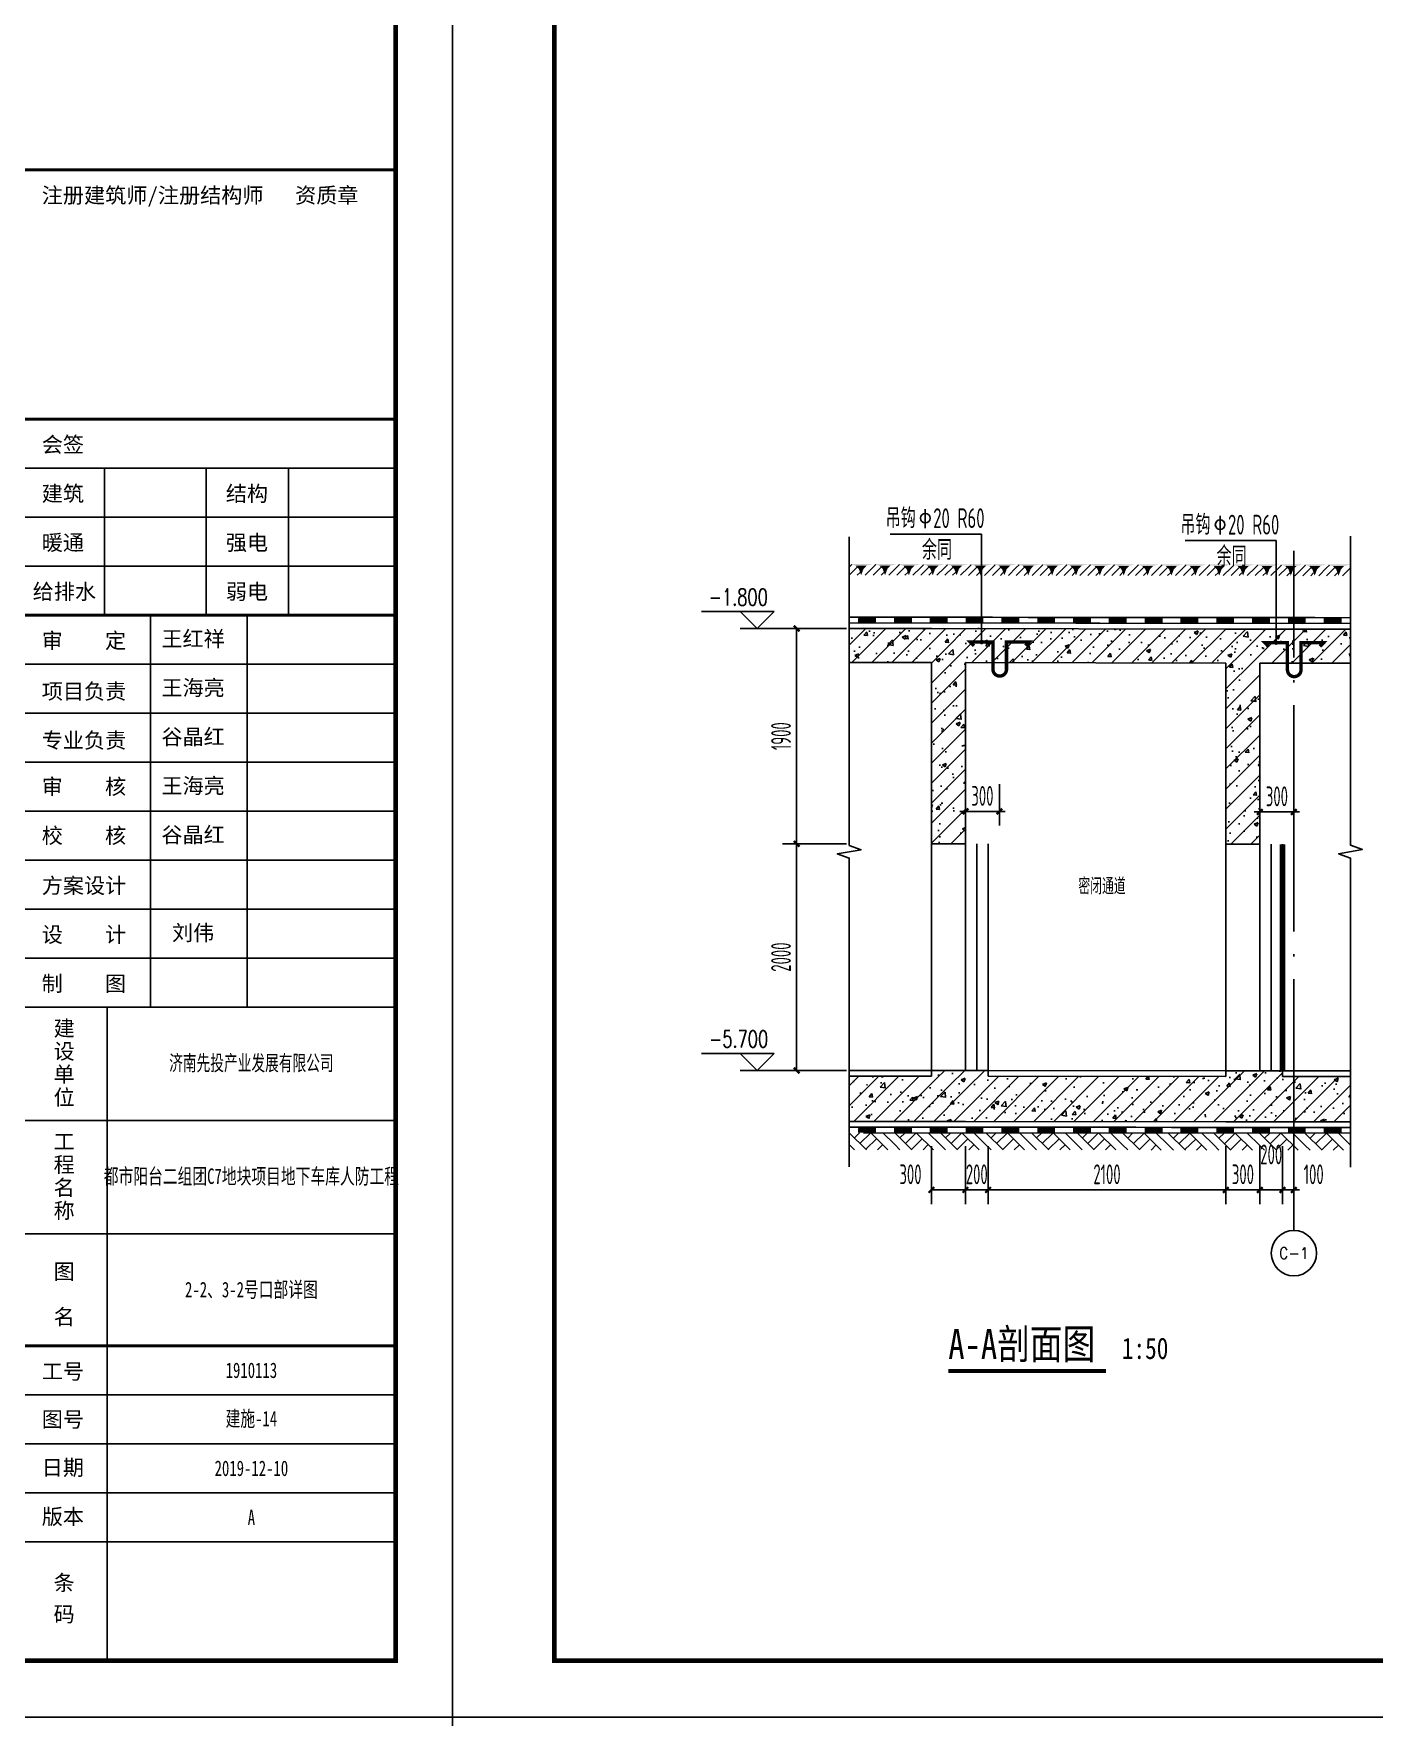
# Model space of a CAD drawing. Extents: x -473190 to 2138458, y -81875 to 2633646.
# Drawn here: x 1302566 to 1314403, y -52175 to -37315 of the extents above; entities that cross this region are included whole.
import ezdxf
from ezdxf.enums import TextEntityAlignment as Align

# ---------------------------------------------------------------- set-up
doc = ezdxf.new("R2010")
doc.units = 0
doc.header["$LTSCALE"] = 1000
doc.linetypes.add('DOTE', pattern=[2.42, 2, -0.2, 0.02, -0.2])
for name, color, linetype in [('$0$填充', 8, 'Continuous'), ('A_PLAN_DETAIL_zx', 41, 'Continuous'), ('AXIS', 3, 'Continuous'), ('AXIS_TEXT', 7, 'Continuous'), ('DIM_ELEV', 3, 'Continuous'), ('DIM_LEAD', 3, 'Continuous'), ('DIM_SYMB', 3, 'Continuous'), ('DOTE', 1, 'DOTE'), ('ECA_TK', 7, 'Continuous'), ('PUB_DIM', 3, 'Continuous'), ('PUB_HATCH', 8, 'Continuous'), ('PUB_TEXT', 7, 'Continuous'), ('RF-M', 4, 'Continuous'), ('RF-QT', 30, 'Continuous'), ('SURFACE', 6, 'Continuous'), ('tk', 7, 'Continuous'), ('可见线', 7, 'Continuous')]:
    doc.layers.add(name, color=color, linetype=linetype)
doc.layers.add('RF-WZ', color=110, linetype='Continuous', lineweight=0)
doc.styles.add('_TCH_AXIS', font='COMPLEX', dxfattribs={"bigfont": 'GBCBIG'})
doc.styles.add('_TCH_DIM', font='SIMPLEX', dxfattribs={"bigfont": 'GBCBIG'})
doc.styles.add('_TCH_DIM_T3', font='tssdeng.shx', dxfattribs={"width": 0.564706, "bigfont": '@@@tssdchn.shx'})
doc.styles.add('COMPLEX', font='COMPLEX.shx', dxfattribs={"width": 0.65})
doc.styles.add('KING-1', font='GBENOR', dxfattribs={"bigfont": 'GBCBIG'})
doc.styles.add('SUNTXT', font='', dxfattribs={"height": 2.5})
doc.styles.add('TYDG_01', font='', dxfattribs={"width": 0.8})
doc.styles.add('TYDG_02', font='TSSDENG', dxfattribs={"width": 0.8, "bigfont": 'TSSDCHN'})
doc.styles.add('黑体', font='simhei.ttf', dxfattribs={"width": 0.65})
doc.styles.get('SUNTXT').set_extended_font_data('SimSun')
doc.styles.get('TYDG_01').set_extended_font_data('SimSun')
doc.dimstyles.new('_TCH_ARCH&&50', dxfattribs={"dimtxt": 175, "dimasz": 50, "dimexe": 125, "dimexo": 150, "dimgap": 50, "dimtad": 1, "dimdec": 0, "dimzin": 0, "dimdsep": 46, "dimtxsty": '_TCH_DIM_T3', "dimblk": 'ARCHTICK', "dimcen": 0.09, "dimclrt": 7, "dimazin": 2, "dimtfac": 1, "dimtdec": 0, "dimtix": 1, "dimtmove": 2, "dimatfit": 3, "dimfxl": 0, "dimtolj": 1, "dimtzin": 0, "dimarcsym": 0})
pattern_1 = [(45, (-477544.96, -71625.69), (-88.388348, 88.388348), []), (50, (-477544.96, -71625.7), (358.63009, -31.376067), [37.5, -412.5]), (355, (-477544.96, -71625.7), (-69.37567, 376.09607), [30, -330]), (100.4514, (-477515.08, -71628.3), (289.25469, 344.71977), [31.870095, -350.571056]), (46.1842, (-477544.96, -71525.7), (533.62052, -82.75951), [56.25, -618.75]), (96.6356, (-477500.5, -71532.6), (467.33135, 487.05894), [47.80514, -525.8565]), (351.1842, (-477544.96, -71525.7), (467.33097, 487.0593), [45, -495]), (21, (-477494.96, -71550.7), (298.453526, -201.309445), [37.5, -412.5]), (326, (-477494.96, -71550.7), (121.657666, 362.57502), [30, -330]), (71.4514, (-477470.1, -71567.47), (420.111314, 161.26525), [31.870095, -350.571056]), (37.5, (-477544.96, -71625.69), (6.079928, 166.446927), [0, -326, 0, -335, 0, -331.25]), (7.5, (-477544.96, -71625.69), (131.534769, 197.205856), [0, -191, 0, -318.5, 0, -126.25]), (327.5, (-477656.46, -71625.69), (266.911218, -11.277436), [0, -125, 0, -390, 0, -517.5]), (317.5, (-477706.46, -71625.7), (291.593085, 50.05249), [0, -162.5, 0, -259, 0, -367.5])]

# ---------------------------------------------------------------- blocks, each defined once
blk = doc.blocks.new('10B_A1E图框')
at = {"layer": 'ECA_TK'}
for p, q in [((765, 220.51), (831, 220.51)), ((779.58, 194.56), (779.58, 220.51)), ((797.5, 220.51), (797.5, 194.56)), ((812.08, 194.56), (812.08, 220.51)), ((765, 211.86), (831, 211.86)), ((765, 203.21), (831, 203.21)), ((787.68, 125.36), (787.68, 194.56)), ((804.77, 194.56), (804.77, 125.36)), ((765, 185.91), (831, 185.91)), ((765, 177.26), (831, 177.26)), ((765, 168.61), (831, 168.61)), ((765, 159.96), (831, 159.96)), ((765, 151.31), (831, 151.31)), ((765, 142.66), (831, 142.66)), ((765, 134.01), (831, 134.01)), ((765, 125.36), (831, 125.36)), ((780.03, 10), (780.03, 125.36)), ((765, 105.36), (831, 105.36)), ((765, 85.36), (831, 85.36)), ((831, 56.92), (765, 56.92)), ((831, 48.27), (765, 48.27)), ((831, 39.62), (765, 39.62)), ((831, 30.97), (765, 30.97))]:
    blk.add_line(p, q, dxfattribs=at)
blk.add_lwpolyline([(0, 0), (841, 0), (841, 594), (0, 594)], close=True, dxfattribs=at)
at = {"layer": 'ECA_TK', "const_width": 0.8}
blk.add_lwpolyline([(831, 10), (831, 584), (18, 584), (18, 10)], close=True, dxfattribs=at)
at = {"layer": 'ECA_TK', "const_width": 0.5}
for points in [[(765, 273.16), (831, 273.16)], [(765, 229.16), (831, 229.16)], [(765, 194.56), (831, 194.56)], [(831, 65.57), (765, 65.57)]]:
    blk.add_lwpolyline(points, dxfattribs=at)
at = {"layer": 'ECA_TK', "linetype": 'Continuous', "style": 'SUNTXT'}
for s, height, p in [('注册建筑师/注册结构师   资质章', 2.7342, (768.5, 267.3)), ('会签', 2.734, (768.5, 223.3)), ('建筑', 2.734, (768.5, 214.65)), ('结构', 2.734, (801, 214.65)), ('暖通', 2.734, (768.5, 206)), ('强电', 2.734, (801, 206)), ('给排水', 2.734, (766.9, 197.35)), ('弱电', 2.734, (801, 197.35)), ('审    定', 2.734, (768.5, 188.7)), ('项目负责', 2.734, (768.5, 179.74)), ('专业负责', 2.734, (768.5, 171.09)), ('审    核', 2.734, (768.5, 162.93)), ('校    核', 2.734, (768.5, 154.28)), ('方案设计', 2.734, (768.5, 145.45)), ('设    计', 2.734, (768.5, 136.8)), ('制    图', 2.734, (768.5, 128.15)), ('建', 2.73, (770.59, 120.26)), ('设', 2.73, (770.59, 116.2)), ('单', 2.73, (770.59, 112.14)), ('位', 2.73, (770.59, 108.08)), ('工', 2.73, (770.59, 100.26)), ('程', 2.73, (770.59, 96.2)), ('名', 2.73, (770.59, 92.14)), ('称', 2.73, (770.59, 88.08)), ('图', 2.73, (770.59, 77.33)), ('名', 2.73, (770.59, 69.33)), ('工号', 2.734, (768.5, 59.71)), ('图号', 2.734, (768.5, 51.23)), ('日期', 2.734, (768.5, 42.72)), ('版本', 2.734, (768.5, 34.07)), ('条', 2.73, (770.59, 22.4)), ('码', 2.73, (770.59, 16.85))]:
    blk.add_text(s, height=height, dxfattribs=at).set_placement(p)
blk = doc.blocks.new('_ArchTick')
at = {"color": 0, "linetype": 'ByBlock', "const_width": 0.4}
blk.add_lwpolyline([(-0.5, -0.5), (0.5, 0.5)], dxfattribs=at)
blk = doc.blocks.new('*D2831')
at = {"layer": 'Defpoints', "color": 0, "transparency": 16777216}
for p in [(1310493, -46985), (1310793, -46985), (1310793, -47520)]:
    blk.add_point(p, dxfattribs=at)
at = {"layer": 'PUB_DIM', "color": 0, "lineweight": -2, "transparency": 16777216}
for p, q in [((1310493, -47135), (1310493, -47645)), ((1310793, -47135), (1310793, -47645)), ((1310493, -47520), (1310793, -47520))]:
    blk.add_line(p, q, dxfattribs=at)
at = {"layer": 'PUB_DIM', "color": 0, "lineweight": -2, "transparency": 16777216, "xscale": 50, "yscale": 50, "zscale": 50, "rotation": 180}
blk.add_blockref('_ArchTick', (1310493, -47520), dxfattribs=at)
at = {"layer": 'PUB_DIM', "color": 0, "lineweight": -2, "transparency": 16777216, "xscale": 50, "yscale": 50, "zscale": 50}
blk.add_blockref('_ArchTick', (1310793, -47520), dxfattribs=at)
at = {"layer": 'PUB_DIM', "color": 7, "transparency": 16777216, "insert": (1310308, -47382), "char_height": 175, "attachment_point": 5, "style": '_TCH_DIM_T3'}
blk.add_mtext('\\A1;300', dxfattribs=at)
blk = doc.blocks.new('*D2832')
at = {"layer": 'Defpoints', "color": 0, "transparency": 16777216}
for p in [(1310793, -46985), (1310993, -46985), (1310993, -47520)]:
    blk.add_point(p, dxfattribs=at)
at = {"layer": 'PUB_DIM', "color": 0, "lineweight": -2, "transparency": 16777216}
for p, q in [((1310793, -47135), (1310793, -47645)), ((1310993, -47135), (1310993, -47645)), ((1310793, -47520), (1310743, -47520)), ((1310793, -47520), (1310993, -47520)), ((1310993, -47520), (1311043, -47520))]:
    blk.add_line(p, q, dxfattribs=at)
at = {"layer": 'PUB_DIM', "color": 0, "lineweight": -2, "transparency": 16777216, "xscale": 50, "yscale": 50, "zscale": 50}
blk.add_blockref('_ArchTick', (1310793, -47520), dxfattribs=at)
at = {"layer": 'PUB_DIM', "color": 0, "lineweight": -2, "transparency": 16777216, "xscale": 50, "yscale": 50, "zscale": 50, "rotation": 180}
blk.add_blockref('_ArchTick', (1310993, -47520), dxfattribs=at)
at = {"layer": 'PUB_DIM', "color": 7, "transparency": 16777216, "insert": (1310893, -47382), "char_height": 175, "attachment_point": 5, "style": '_TCH_DIM_T3'}
blk.add_mtext('\\A1;200', dxfattribs=at)
blk = doc.blocks.new('*D2833')
at = {"layer": 'Defpoints', "color": 0, "transparency": 16777216}
for p in [(1310993, -46985), (1313093, -46985), (1313093, -47520)]:
    blk.add_point(p, dxfattribs=at)
at = {"layer": 'PUB_DIM', "color": 0, "lineweight": -2, "transparency": 16777216}
for p, q in [((1310993, -47135), (1310993, -47645)), ((1313093, -47135), (1313093, -47645)), ((1310993, -47520), (1313093, -47520))]:
    blk.add_line(p, q, dxfattribs=at)
at = {"layer": 'PUB_DIM', "color": 0, "lineweight": -2, "transparency": 16777216, "xscale": 50, "yscale": 50, "zscale": 50, "rotation": 180}
blk.add_blockref('_ArchTick', (1310993, -47520), dxfattribs=at)
at = {"layer": 'PUB_DIM', "color": 0, "lineweight": -2, "transparency": 16777216, "xscale": 50, "yscale": 50, "zscale": 50}
blk.add_blockref('_ArchTick', (1313093, -47520), dxfattribs=at)
at = {"layer": 'PUB_DIM', "color": 7, "transparency": 16777216, "insert": (1312043, -47382), "char_height": 175, "attachment_point": 5, "style": '_TCH_DIM_T3'}
blk.add_mtext('\\A1;2100', dxfattribs=at)
blk = doc.blocks.new('*D2834')
at = {"layer": 'Defpoints', "color": 0, "transparency": 16777216}
for p in [(1313093, -46985), (1313393, -46985), (1313393, -47520)]:
    blk.add_point(p, dxfattribs=at)
at = {"layer": 'PUB_DIM', "color": 0, "lineweight": -2, "transparency": 16777216}
for p, q in [((1313093, -47135), (1313093, -47645)), ((1313393, -47135), (1313393, -47645)), ((1313093, -47520), (1313043, -47520)), ((1313093, -47520), (1313393, -47520)), ((1313393, -47520), (1313443, -47520))]:
    blk.add_line(p, q, dxfattribs=at)
at = {"layer": 'PUB_DIM', "color": 0, "lineweight": -2, "transparency": 16777216, "xscale": 50, "yscale": 50, "zscale": 50}
blk.add_blockref('_ArchTick', (1313093, -47520), dxfattribs=at)
at = {"layer": 'PUB_DIM', "color": 0, "lineweight": -2, "transparency": 16777216, "xscale": 50, "yscale": 50, "zscale": 50, "rotation": 180}
blk.add_blockref('_ArchTick', (1313393, -47520), dxfattribs=at)
at = {"layer": 'PUB_DIM', "color": 7, "transparency": 16777216, "insert": (1313243, -47382), "char_height": 175, "attachment_point": 5, "style": '_TCH_DIM_T3'}
blk.add_mtext('\\A1;300', dxfattribs=at)
blk = doc.blocks.new('*D2835')
at = {"layer": 'Defpoints', "color": 0, "transparency": 16777216}
for p in [(1313393, -46985), (1313593, -46985), (1313593, -47520)]:
    blk.add_point(p, dxfattribs=at)
at = {"layer": 'PUB_DIM', "color": 0, "lineweight": -2, "transparency": 16777216}
for p, q in [((1313393, -47135), (1313393, -47645)), ((1313593, -47135), (1313593, -47645)), ((1313393, -47520), (1313593, -47520))]:
    blk.add_line(p, q, dxfattribs=at)
at = {"layer": 'PUB_DIM', "color": 0, "lineweight": -2, "transparency": 16777216, "xscale": 50, "yscale": 50, "zscale": 50, "rotation": 180}
blk.add_blockref('_ArchTick', (1313393, -47520), dxfattribs=at)
at = {"layer": 'PUB_DIM', "color": 0, "lineweight": -2, "transparency": 16777216, "xscale": 50, "yscale": 50, "zscale": 50}
blk.add_blockref('_ArchTick', (1313593, -47520), dxfattribs=at)
at = {"layer": 'PUB_DIM', "color": 7, "transparency": 16777216, "insert": (1313493, -47207), "char_height": 175, "attachment_point": 5, "style": '_TCH_DIM_T3'}
blk.add_mtext('\\A1;200', dxfattribs=at)
blk = doc.blocks.new('*D2836')
at = {"layer": 'Defpoints', "color": 0, "transparency": 16777216}
for p in [(1313593, -46985), (1313693, -46985), (1313693, -47520)]:
    blk.add_point(p, dxfattribs=at)
at = {"layer": 'PUB_DIM', "color": 0, "lineweight": -2, "transparency": 16777216}
for p, q in [((1313593, -47135), (1313593, -47645)), ((1313693, -47135), (1313693, -47645)), ((1313593, -47520), (1313543, -47520)), ((1313593, -47520), (1313693, -47520)), ((1313693, -47520), (1313743, -47520))]:
    blk.add_line(p, q, dxfattribs=at)
at = {"layer": 'PUB_DIM', "color": 0, "lineweight": -2, "transparency": 16777216, "xscale": 50, "yscale": 50, "zscale": 50}
blk.add_blockref('_ArchTick', (1313593, -47520), dxfattribs=at)
at = {"layer": 'PUB_DIM', "color": 0, "lineweight": -2, "transparency": 16777216, "xscale": 50, "yscale": 50, "zscale": 50, "rotation": 180}
blk.add_blockref('_ArchTick', (1313693, -47520), dxfattribs=at)
at = {"layer": 'PUB_DIM', "color": 7, "transparency": 16777216, "insert": (1313868, -47382), "char_height": 175, "attachment_point": 5, "style": '_TCH_DIM_T3'}
blk.add_mtext('\\A1;100', dxfattribs=at)
blk = doc.blocks.new('*D2837')
at = {"layer": 'Defpoints', "color": 0, "transparency": 16777216}
for p in [(1313393, -43794), (1313693, -43794), (1313693, -44184)]:
    blk.add_point(p, dxfattribs=at)
at = {"layer": 'PUB_DIM', "color": 0, "lineweight": -2, "transparency": 16777216}
for p, q in [((1313393, -43944), (1313393, -44309)), ((1313693, -43944), (1313693, -44309)), ((1313393, -44184), (1313343, -44184)), ((1313393, -44184), (1313693, -44184)), ((1313693, -44184), (1313743, -44184))]:
    blk.add_line(p, q, dxfattribs=at)
at = {"layer": 'PUB_DIM', "color": 0, "lineweight": -2, "transparency": 16777216, "xscale": 50, "yscale": 50, "zscale": 50}
blk.add_blockref('_ArchTick', (1313393, -44184), dxfattribs=at)
at = {"layer": 'PUB_DIM', "color": 0, "lineweight": -2, "transparency": 16777216, "xscale": 50, "yscale": 50, "zscale": 50, "rotation": 180}
blk.add_blockref('_ArchTick', (1313693, -44184), dxfattribs=at)
at = {"layer": 'PUB_DIM', "color": 7, "transparency": 16777216, "insert": (1313543, -44046), "char_height": 175, "attachment_point": 5, "style": '_TCH_DIM_T3'}
blk.add_mtext('\\A1;300', dxfattribs=at)
blk = doc.blocks.new('*D2838')
at = {"layer": 'Defpoints', "color": 0, "transparency": 16777216}
for p in [(1310793, -43789), (1311093, -43789), (1311093, -44179)]:
    blk.add_point(p, dxfattribs=at)
at = {"layer": 'PUB_DIM', "color": 0, "lineweight": -2, "transparency": 16777216}
for p, q in [((1310793, -43939), (1310793, -44304)), ((1311093, -43939), (1311093, -44304)), ((1310793, -44179), (1310743, -44179)), ((1310793, -44179), (1311093, -44179)), ((1311093, -44179), (1311143, -44179))]:
    blk.add_line(p, q, dxfattribs=at)
at = {"layer": 'PUB_DIM', "color": 0, "lineweight": -2, "transparency": 16777216, "xscale": 50, "yscale": 50, "zscale": 50}
blk.add_blockref('_ArchTick', (1310793, -44179), dxfattribs=at)
at = {"layer": 'PUB_DIM', "color": 0, "lineweight": -2, "transparency": 16777216, "xscale": 50, "yscale": 50, "zscale": 50, "rotation": 180}
blk.add_blockref('_ArchTick', (1311093, -44179), dxfattribs=at)
at = {"layer": 'PUB_DIM', "color": 7, "transparency": 16777216, "insert": (1310943, -44042), "char_height": 175, "attachment_point": 5, "style": '_TCH_DIM_T3'}
blk.add_mtext('\\A1;300', dxfattribs=at)
blk = doc.blocks.new('*D2839')
at = {"layer": 'Defpoints', "color": 0, "transparency": 16777216}
for p in [(1309303, -42565), (1309893, -42565), (1309893, -44465)]:
    blk.add_point(p, dxfattribs=at)
at = {"layer": 'PUB_DIM', "color": 0, "lineweight": -2, "transparency": 16777216}
for p, q in [((1309743, -42565), (1309178, -42565)), ((1309303, -44465), (1309303, -42565)), ((1309743, -44465), (1309178, -44465))]:
    blk.add_line(p, q, dxfattribs=at)
at = {"layer": 'PUB_DIM', "color": 0, "lineweight": -2, "transparency": 16777216, "xscale": 50, "yscale": 50, "zscale": 50}
for p, rotation in [((1309303, -42565), 90), ((1309303, -44465), 270)]:
    blk.add_blockref('_ArchTick', p, dxfattribs=dict(at, rotation=rotation))
at = {"layer": 'PUB_DIM', "color": 7, "transparency": 16777216, "insert": (1309165, -43515), "char_height": 175, "attachment_point": 5, "rotation": 90, "style": '_TCH_DIM_T3'}
blk.add_mtext('\\A1;1900', dxfattribs=at)
blk = doc.blocks.new('*D2840')
at = {"layer": 'Defpoints', "color": 0, "transparency": 16777216}
for p in [(1309303, -44465), (1309893, -44465), (1309893, -46465)]:
    blk.add_point(p, dxfattribs=at)
at = {"layer": 'PUB_DIM', "color": 0, "lineweight": -2, "transparency": 16777216}
for p, q in [((1309743, -44465), (1309178, -44465)), ((1309303, -46465), (1309303, -44465)), ((1309743, -46465), (1309178, -46465))]:
    blk.add_line(p, q, dxfattribs=at)
at = {"layer": 'PUB_DIM', "color": 0, "lineweight": -2, "transparency": 16777216, "xscale": 50, "yscale": 50, "zscale": 50}
for p, rotation in [((1309303, -44465), 90), ((1309303, -46465), 270)]:
    blk.add_blockref('_ArchTick', p, dxfattribs=dict(at, rotation=rotation))
at = {"layer": 'PUB_DIM', "color": 7, "transparency": 16777216, "insert": (1309165, -45465), "char_height": 175, "attachment_point": 5, "rotation": 90, "style": '_TCH_DIM_T3'}
blk.add_mtext('\\A1;2000', dxfattribs=at)
blk = doc.blocks.new('$LinePat$防水层2')
at = {"color": 0}
blk.add_line((0, 0), (600, 0), dxfattribs=at)
blk.add_solid([(150, 0), (450, 0), (150, -100), (450, -100)], dxfattribs=at)
blk = doc.blocks.new('$LinePat$素土夯实')
at = {"color": 0}
for p, q in [((0, -210), (210, 0)), ((120, -300), (420, 0)), ((420, 0), (608, -188)), ((495, -300), (795, 0)), ((615, 0), (705, -90)), ((210, -210), (300, -300)), ((315, -105), (502, -293)), ((705, -300), (795, -210))]:
    blk.add_line(p, q, dxfattribs=at)
blk = doc.blocks.new('$LinePat$自然土壤')
at = {"color": 0}
for p, q in [((0, -90), (71, -19)), ((0, -300), (211, -89)), ((210, -300), (286, -224)), ((420, -300), (630, -90))]:
    blk.add_line(p, q, dxfattribs=at)
for points in [[(0, 0), (630, 0), (168, -45), (462, -45)], [(168, -45), (462, -45), (252, -132), (378, -132)], [(252, -132), (378, -132), (315, -300)]]:
    blk.add_solid(points, dxfattribs=at)
blk = doc.blocks.new('_AXISO')
blk.add_circle((0, 0), 0.5)
at = {"layer": 'AXIS_TEXT', "style": 'COMPLEX', "width": 1.041667}
blk.add_attdef('A', text='', height=0.56, dxfattribs=at).set_placement((-0.25, -0.28), (0.25, -0.28), align=Align.FIT)

msp = doc.modelspace()

# ---------------------------------------------------------------- hatches: boundary and pattern name
at = {"layer": 'PUB_HATCH'}
h = msp.add_hatch(dxfattribs=at)
h.set_pattern_fill('钢筋混凝土', color=256, scale=50, style=0)
h.set_pattern_definition(pattern_1)
h.paths.add_polyline_path([(1310568.2, -42714.8), (1310493, -42564.6), (1309767, -42564.6), (1309767, -42864.6), (1310493, -42864.6)])
h = msp.add_hatch(dxfattribs=at)
h.set_pattern_fill('钢筋混凝土', color=256, scale=50, style=0)
h.set_pattern_definition(pattern_1)
h.paths.add_polyline_path([(1313168.2, -42719.4), (1313093.6, -42569.4), (1310493.6, -42564.6), (1310568.2, -42714.8), (1310793, -42865.2), (1313093, -42869.4)])
h = msp.add_hatch(dxfattribs=at)
h.set_pattern_fill('钢筋混凝土', color=256, scale=50, style=0)
h.set_pattern_definition(pattern_1)
h.paths.add_polyline_path([(1314193, -42569.4), (1313093, -42569.4), (1313168.2, -42719.4), (1313393, -42869.4), (1314193, -42869.4)])
h = msp.add_hatch(dxfattribs=at)
h.set_pattern_fill('钢筋混凝土', color=256, scale=50, style=0)
h.set_pattern_definition(pattern_1)
h.paths.add_polyline_path([(1310793, -44464.6), (1310793, -42865.2), (1310568.2, -42714.8), (1310493, -42864.6), (1310493, -44464.6)])
h = msp.add_hatch(dxfattribs=at)
h.set_pattern_fill('钢筋混凝土', color=256, scale=50, style=0)
h.set_pattern_definition(pattern_1)
h.paths.add_polyline_path([(1313393.2, -44469.4), (1313393, -42869.4), (1313168.2, -42719.4), (1313093, -42869.4), (1313093.2, -44469.4)])
h = msp.add_hatch(dxfattribs=at)
h.set_pattern_fill('钢筋混凝土', color=256, scale=50, style=0)
h.set_pattern_definition(pattern_1)
h.paths.add_polyline_path([(1310759.7, -46648.5), (1310993, -46515.5), (1310993, -46464.6), (1310493, -46464.6), (1310493, -46514.6)])
h = msp.add_hatch(dxfattribs=at)
h.set_pattern_fill('钢筋混凝土', color=256, scale=50, style=0)
h.set_pattern_definition(pattern_1)
h.paths.add_polyline_path([(1313359.8, -46652.7), (1313593.1, -46519.4), (1313593, -46468.9), (1313093, -46469.4), (1313093.1, -46519.4)])
h = msp.add_hatch(dxfattribs=at)
h.set_pattern_fill('钢筋混凝土', color=256, scale=50, style=0)
h.set_pattern_definition(pattern_1)
h.paths.add_polyline_path([(1310493.2, -46648), (1310493, -46514.6), (1309767, -46514.6), (1309767, -46914.6), (1310493, -46914.6)])
h = msp.add_hatch(dxfattribs=at)
h.set_pattern_fill('钢筋混凝土', color=256, scale=50, style=0)
h.set_pattern_definition(pattern_1)
h.paths.add_polyline_path([(1310759.7, -46648.5), (1310493, -46514.6), (1310493.6, -46514.6), (1310493.2, -46648), (1310492.9, -46914.6), (1310792.9, -46915.2)])
h = msp.add_hatch(dxfattribs=at)
h.set_pattern_fill('钢筋混凝土', color=256, scale=50, style=0)
h.set_pattern_definition(pattern_1)
h.paths.add_polyline_path([(1313093.2, -46652.7), (1313093.6, -46519.4), (1310993, -46515.5), (1310759.7, -46648.5), (1310792.9, -46915.2), (1313092.8, -46919.4)])
h = msp.add_hatch(dxfattribs=at)
h.set_pattern_fill('钢筋混凝土', color=256, scale=50, style=0)
h.set_pattern_definition(pattern_1)
h.paths.add_polyline_path([(1313359.8, -46652.7), (1313093.1, -46519.4), (1313093, -46519.4), (1313093.1, -46652.7), (1313093, -46919.4), (1313393.3, -46919.4)])
h = msp.add_hatch(dxfattribs=at)
h.set_pattern_fill('钢筋混凝土', color=256, scale=50, style=0)
h.set_pattern_definition(pattern_1)
h.paths.add_polyline_path([(1314193, -46519.4), (1313593.1, -46519.4), (1313359.8, -46652.7), (1313393.3, -46919.4), (1314193, -46919.4)])

# ---------------------------------------------------------------- linework, layer by layer
msp.add_line((1314193, -42519.4), (1309767, -42514.6))
at = {"layer": 'A_PLAN_DETAIL_zx', "const_width": 30}
for points in [[(1311323.8, -42717.9), (1311356, -42684.6), (1311156, -42684.6), (1311156, -42924.6, -1), (1311036, -42924.6), (1311036, -42684.6), (1310836, -42684.6), (1310868.2, -42717.9)], [(1313923.8, -42722.6), (1313956, -42689.4), (1313756, -42689.4), (1313756, -42929.4, -1), (1313636, -42929.4), (1313636, -42689.4), (1313436, -42689.4), (1313468.1, -42722.6)]]:
    msp.add_lwpolyline(points, format="xyb", dxfattribs=at)
at = {"layer": 'AXIS'}
msp.add_line((1313693, -46984.6), (1313693, -47877.9), dxfattribs=at)
at = {"layer": 'DIM_ELEV'}
for p, q in [((1309103, -42414.6), (1308462, -42414.6)), ((1308953, -42564.6), (1308803, -42414.6)), ((1308953, -42564.6), (1309103, -42414.6)), ((1309303, -42564.6), (1308803, -42564.6)), ((1309103, -46314.6), (1308462, -46314.6)), ((1308953, -46464.6), (1308803, -46314.6)), ((1308953, -46464.6), (1309103, -46314.6)), ((1309303, -46464.6), (1308803, -46464.6))]:
    msp.add_line(p, q, dxfattribs=at)
at = {"layer": 'DIM_LEAD'}
for p, q in [((1310933.6, -41731.1), (1310129.9, -41731.1)), ((1310936, -42684.6), (1310933.6, -41731.1)), ((1310936, -42684.6), (1310933.6, -41731.1)), ((1313536, -41788.4), (1312732.3, -41788.4)), ((1313536, -42689.4), (1313536, -41788.4)), ((1313536, -42689.4), (1313536, -41788.4))]:
    msp.add_line(p, q, dxfattribs=at)
at = {"layer": 'DIM_LEAD', "const_width": 20}
for points in [[(1310936, -42694.6, 1), (1310936, -42674.6, 1)], [(1310936, -42694.6, 1), (1310936, -42674.6, 1)], [(1313536, -42699.4, 1), (1313536, -42679.4, 1)], [(1313536, -42699.4, 1), (1313536, -42679.4, 1)]]:
    msp.add_lwpolyline(points, format="xyb", close=True, dxfattribs=at)
at = {"layer": 'DIM_SYMB'}
for points in [[(1314193, -41748.8), (1314193, -44477.9), (1314298, -44516.1), (1314088, -44553.1), (1314193, -44590.4), (1314193, -47319.4)], [(1309767, -41756.5), (1309767, -44479.3), (1309872, -44517.5), (1309662, -44554.5), (1309767, -44591.8), (1309767, -47314.6)]]:
    msp.add_lwpolyline(points, dxfattribs=at)
at = {"layer": 'DIM_SYMB', "const_width": 35}
msp.add_lwpolyline([(1310642, -49119.1), (1312034, -49119.1)], dxfattribs=at)
at = {"layer": 'DOTE'}
msp.add_line((1313693, -47660.1), (1313693, -41879.9), dxfattribs=at)
at = {"layer": 'PUB_TEXT'}
for p, q in [((1310438.9, -41512.4), (1310438.9, -41678.6)), ((1313041.3, -41569.6), (1313041.3, -41735.9))]:
    msp.add_line(p, q, dxfattribs=at)
for centre in [(1310438.9, -41591.1), (1313041.3, -41648.4)]:
    msp.add_circle(centre, 42, dxfattribs=at)
at = {"layer": 'RF-M'}
for p, q in [((1310493, -46464.6), (1310493, -44464.6)), ((1310793, -44464.6), (1310793, -46464.6)), ((1310893, -44464.6), (1310893, -46464.6)), ((1310993, -44464.6), (1310993, -46464.6)), ((1313093.2, -46469.4), (1313093.2, -44469.4)), ((1313393.2, -44469.4), (1313393.2, -46469.4)), ((1313493.2, -44469.4), (1313493.2, -46469.4)), ((1313593.2, -44469.4), (1313593.2, -46469.4))]:
    msp.add_line(p, q, dxfattribs=at)
at = {"layer": 'RF-M', "const_width": 50}
msp.add_lwpolyline([(1313593.2, -44469.4), (1313593.2, -46469.4)], dxfattribs=at)
at = {"layer": 'RF-QT'}
for p, q in [((1310493, -42564.6), (1309767, -42564.6)), ((1309767, -42864.6), (1309767, -42564.6)), ((1313093.6, -42569.4), (1310493.6, -42564.6)), ((1314193, -42569.4), (1313093, -42569.4)), ((1314193, -42869.4), (1314193, -42569.4)), ((1310493, -42864.6), (1309767, -42864.6)), ((1310493, -44464.6), (1310493, -42864.6)), ((1310793, -44464.6), (1310793, -42865.2)), ((1313093, -42869.4), (1310793, -42865.2)), ((1313093.2, -44469.4), (1313093, -42869.4)), ((1314193, -42869.4), (1313393, -42869.4)), ((1313393.2, -44469.4), (1313393, -42869.4)), ((1310493, -44464.6), (1310793, -44464.6)), ((1313093.2, -44469.4), (1313393.2, -44469.4)), ((1310493, -46514.6), (1310493, -46464.6)), ((1310493, -46464.6), (1310993, -46464.6)), ((1310993, -46515.5), (1310993, -46464.6)), ((1313093, -46469.4), (1313593, -46468.9)), ((1313093.1, -46519.4), (1313093, -46469.4)), ((1313593.1, -46519.4), (1313593, -46468.9)), ((1310493, -46514.6), (1309767, -46514.6)), ((1309767, -46914.6), (1309767, -46514.6)), ((1310493, -46514.6), (1310493.6, -46514.6)), ((1313093.6, -46519.4), (1310993, -46515.5)), ((1313093.1, -46519.4), (1313093, -46519.4)), ((1314193, -46519.4), (1313593.1, -46519.4)), ((1314193, -46919.4), (1314193, -46519.4)), ((1310493, -46914.6), (1309767, -46914.6)), ((1310792.9, -46915.2), (1310492.9, -46914.6)), ((1313092.8, -46919.4), (1310792.9, -46915.2)), ((1313393.3, -46919.4), (1313093, -46919.4)), ((1314193, -46919.4), (1313393.3, -46919.4))]:
    msp.add_line(p, q, dxfattribs=at)
at = {"layer": 'SURFACE'}
for points in [[(1313767, -42519.4), (1309767, -42514.6)], [(1314193, -46969.4), (1309893, -46964.6)], [(1314193, -47019.4), (1309893, -47014.6)]]:
    msp.add_lwpolyline(points, dxfattribs=at)
at = {"layer": '可见线'}
for p, q in [((1310493, -46464.6), (1309767, -46464.6)), ((1313093, -46469.4), (1310793, -46464.6)), ((1314193, -46469.4), (1313393, -46469.4))]:
    msp.add_line(p, q, dxfattribs=at)

# ---------------------------------------------------------------- block references
at = {"layer": '$0$填充', "xscale": -0.5061150250413614, "yscale": 0.5, "zscale": 0.5, "rotation": 359.938415837121}
for p in [(1310169.4, -47015.1), (1310571.8, -47015.5), (1310974.1, -47015.9), (1311376.5, -47016.4), (1311778.9, -47016.8), (1312181.2, -47017.2), (1312583.6, -47017.7), (1312985.9, -47018.1), (1313388.3, -47018.5), (1313790.7, -47019), (1314193, -47019.4)]:
    msp.add_blockref('$LinePat$素土夯实', p, dxfattribs=at)
at = {"layer": 'AXIS'}
ref = msp.add_blockref('_AXISO', (1313693, -48077.9), dxfattribs=dict(at, xscale=400, yscale=400, zscale=400))
ref.add_attrib('A', 'C-1', dxfattribs={"layer": 'AXIS_TEXT', "height": 98.31, "style": '_TCH_AXIS'}).set_placement((1313561.9, -48127), (1313824.1, -48127), align=Align.FIT)
at = {"layer": 'SURFACE', "color": 8, "xscale": 0.3345408838929944, "yscale": 0.3333333333333333, "zscale": 0.3333333333333333, "rotation": 359.9384158280851}
for p in [(1309767.1, -41994.4), (1309977.9, -41994.7), (1310188.6, -41994.9), (1310399.4, -41995.1), (1310610.1, -41995.3), (1310820.9, -41995.6), (1311031.7, -41995.8), (1311242.4, -41996), (1311453.2, -41996.2), (1311663.9, -41996.5), (1311874.7, -41996.7), (1312085.5, -41996.9), (1312296.2, -41997.2), (1312507, -41997.4), (1312717.8, -41997.6), (1312928.5, -41997.8), (1313139.3, -41998.1), (1313350, -41998.3), (1313560.8, -41998.5), (1313771.6, -41998.7), (1313982.3, -41999)]:
    msp.add_blockref('$LinePat$自然土壤', p, dxfattribs=at)
at = {"layer": 'SURFACE', "yscale": 0.5, "zscale": 0.5}
for p, xscale, rotation in [((1310083.2, -42465), -0.5269018921386958, 359.938415828083), ((1310399.3, -42465.3), -0.5269018921386958, 359.938415828083), ((1310715.5, -42465.6), -0.5269018921386958, 359.938415828083), ((1311031.6, -42466), -0.5269018921386958, 359.938415828083), ((1311347.8, -42466.3), -0.5269018921386958, 359.938415828083), ((1311663.9, -42466.7), -0.5269018921386958, 359.938415828083), ((1311980, -42467), -0.5269018921386958, 359.938415828083), ((1312296.2, -42467.3), -0.5269018921386958, 359.938415828083), ((1312612.3, -42467.7), -0.5269018921386958, 359.938415828083), ((1312928.5, -42468), -0.5269018921386958, 359.938415828083), ((1313244.6, -42468.4), -0.5269018921386958, 359.938415828083), ((1313560.7, -42468.7), -0.5269018921386958, 359.938415828083), ((1313876.9, -42469), -0.5269018921386958, 359.938415828083), ((1314193, -42469.4), -0.5269018921386958, 359.938415828083), ((1310083.2, -46965), -0.5269018921418772, 359.938415837121), ((1310399.3, -46965.3), -0.5269018921418772, 359.938415837121), ((1310715.5, -46965.6), -0.5269018921418772, 359.938415837121), ((1311031.6, -46966), -0.5269018921418772, 359.938415837121), ((1311347.8, -46966.3), -0.5269018921418772, 359.938415837121), ((1311663.9, -46966.7), -0.5269018921418772, 359.938415837121), ((1311980, -46967), -0.5269018921418772, 359.938415837121), ((1312296.2, -46967.3), -0.5269018921418772, 359.938415837121), ((1312612.3, -46967.7), -0.5269018921418772, 359.938415837121), ((1312928.5, -46968), -0.5269018921418772, 359.938415837121), ((1313244.6, -46968.4), -0.5269018921418772, 359.938415837121), ((1313560.7, -46968.7), -0.5269018921418772, 359.938415837121), ((1313876.9, -46969), -0.5269018921418772, 359.938415837121), ((1314193, -46969.4), -0.5269018921418772, 359.938415837121)]:
    msp.add_blockref('$LinePat$防水层2', p, dxfattribs=dict(at, xscale=xscale, rotation=rotation))
at = {"layer": 'tk', "xscale": 50, "yscale": 50, "zscale": 50}
for p in [(1264213.1, -52174.7), (1306263.1, -52174.7), (1306263.1, -81874.6)]:
    msp.add_blockref('10B_A1E图框', p, dxfattribs=at)

# ---------------------------------------------------------------- texts
at = {"layer": 'PUB_TEXT'}
for s, height, style, width, p in [('吊钩', 175, 'TYDG_02', 0.8, (1310088.9, -41678.6)), ('20 R60', 175, 'TYDG_02', 0.64, (1310508.9, -41678.6)), ('吊钩', 175, 'TYDG_02', 0.8, (1312691.3, -41735.9)), ('20 R60', 175, 'TYDG_02', 0.64, (1313111.3, -41735.9)), ('余同', 175, 'TYDG_02', 0.8, (1310408.3, -41958.6)), ('余同', 175, 'TYDG_02', 0.8, (1313010.7, -42015.9)), ('-1.800', 148.75, '_TCH_DIM', 0.705882, (1308526.5, -42362.1)), ('-5.700', 148.75, '_TCH_DIM', 0.705882, (1308529.5, -46262.1)), ('A-A剖面图', 264.35, 'TYDG_01', 0.8, (1310642, -49012.2)), ('1:50', 188.82, 'TYDG_01', 0.8, (1312174, -49012.2))]:
    msp.add_text(s, height=height, dxfattribs=dict(at, style=style, width=width)).set_placement(p)
at = {"layer": 'RF-WZ', "style": 'KING-1'}
msp.add_text('密闭通道', height=144.68, dxfattribs=at).set_placement((1311790.9, -44912.3))
at = {"layer": 'tk', "char_height": 136.5, "width": 854, "attachment_point": 5, "style": 'SUNTXT'}
for s, insert in [('王红祥', (1303974.1, -42662.9)), ('王海亮', (1303974.1, -43095.4)), ('谷晶红', (1303974.1, -43527.9)), ('王海亮', (1303974.1, -43960.4)), ('谷晶红', (1303974.1, -44392.9)), ('刘伟', (1303974.1, -45257.9))]:
    msp.add_mtext(s, dxfattribs=dict(at, insert=insert))
at = {"layer": 'tk', "linetype": 'ByBlock', "ltscale": 5, "char_height": 136.5, "width": 2548.359, "attachment_point": 5, "style": '黑体'}
for s, insert in [('济南先投产业发展有限公司', (1304488.9, -46406.8)), ('{\\fSTXihei|b0|i0|c134|p2;\\W0.7;都市阳台二组团C7地块项目地下车库人防工程}', (1304488.9, -47406.8)), ('{\\fSTXihei|b0|i0|c134|p2;\\W0.7;2-2、3-2号口部详图}', (1304488.9, -48406.8)), ('{\\W0.7;1910113}', (1304488.9, -49112.6)), ('{\\W0.7;建施-14}', (1304488.9, -49545.1)), ('{\\W0.7;2019-12-10}', (1304488.9, -49977.6)), ('{\\W0.7;A}', (1304488.9, -50410.1))]:
    msp.add_mtext(s, dxfattribs=dict(at, insert=insert))

# ---------------------------------------------------------------- dimensions: what is measured, and where the dimension line sits
at = {"layer": 'PUB_DIM'}
for p1, p2, distance, picture, middle in [((1309893, -44464.6), (1309893, -42564.6), 590.1, '*D2839', (1309165.5, -43514.6)), ((1310793, -43788.8), (1311093.1, -43788.8), -390.4, '*D2838', (1310943.1, -44041.6)), ((1313393, -43793.5), (1313693, -43793.5), -390.4, '*D2837', (1313543, -44046.4)), ((1309893, -46464.6), (1309893, -44464.6), 590.1, '*D2840', (1309165.5, -45464.6)), ((1310793, -46984.6), (1310993, -46984.6), -535.2, '*D2832', (1310893, -47382.3)), ((1310993, -46984.6), (1313093, -46984.6), -535.2, '*D2833', (1312043, -47382.3)), ((1313093, -46984.6), (1313393, -46984.6), -535.2, '*D2834', (1313243, -47382.3))]:
    dim = msp.add_aligned_dim(p1=p1, p2=p2, distance=distance, dimstyle='_TCH_ARCH&&50', dxfattribs=at)
    dim.commit()
    dim.dimension.update_dxf_attribs({"geometry": picture, "text_midpoint": middle})
for base, p1, p2, picture, middle in [((1310793, -47519.8), (1310493, -46984.6), (1310793, -46984.6), '*D2831', (1310308, -47382.3)), ((1313593, -47519.8), (1313393, -46984.6), (1313593, -46984.6), '*D2835', (1313493, -47207.3)), ((1313693, -47519.8), (1313593, -46984.6), (1313693, -46984.6), '*D2836', (1313868, -47382.3))]:
    dim = msp.add_linear_dim(base=base, p1=p1, p2=p2, angle=360, dimstyle='_TCH_ARCH&&50', dxfattribs=at)
    dim.commit()
    dim.dimension.update_dxf_attribs({"geometry": picture, "text_midpoint": middle, "dimtype": 129})

doc.saveas('drawing.dxf')
